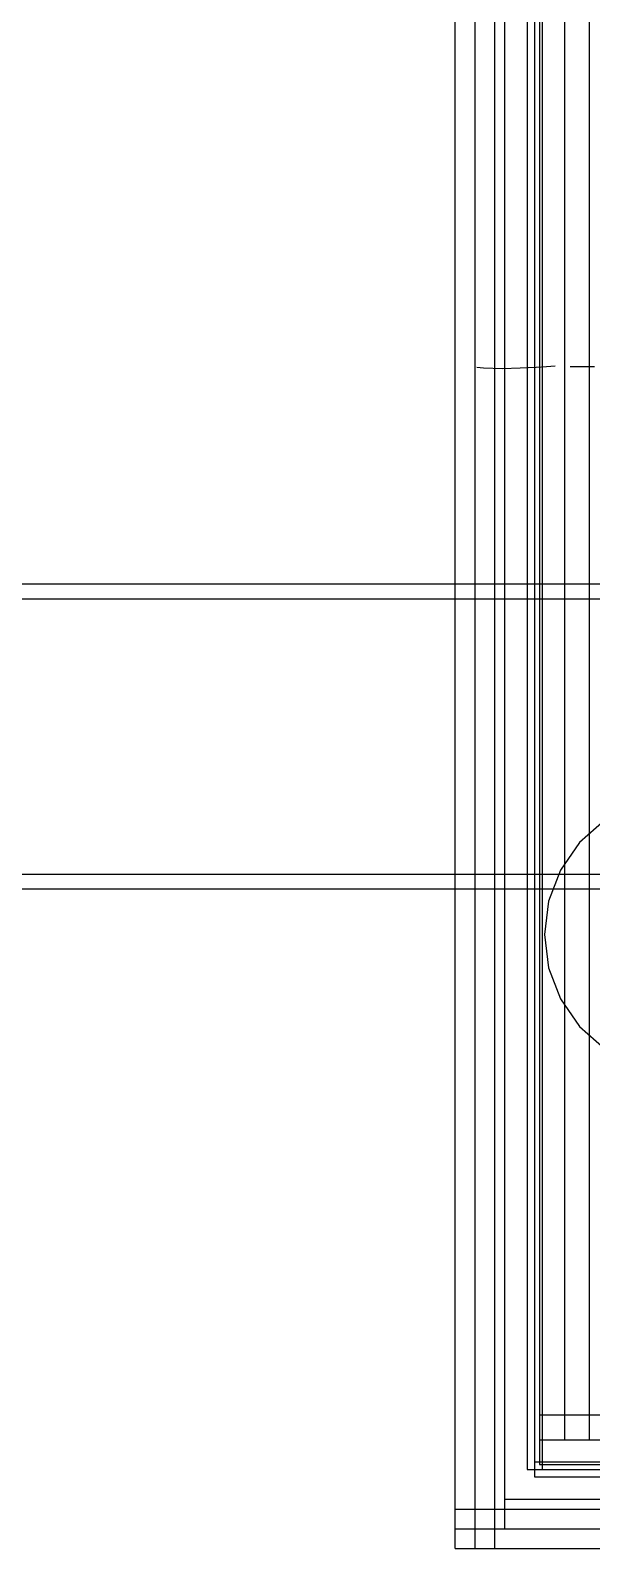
# Model space of a CAD drawing. Header units: millimetres. Extents: x -1355 to 669, y -1138 to 733.
# Drawn here: x 205.1 to 261.8, y -513.2 to -359.9 of the extents above; entities that cross this region are included whole.
import ezdxf

# ---------------------------------------------------------------- set-up
doc = ezdxf.new("R2010")
doc.units = ezdxf.units.MM
doc.layers.add('HIDDEN', color=8, linetype='Continuous')

msp = doc.modelspace()

# ---------------------------------------------------------------- linework, layer by layer
at = {"layer": 'HIDDEN'}
for points in [[(248, -511.2), (248, -271.2)], [(248, -511.2), (248, -271.2)], [(250, -511.2), (250, -271.2)], [(250, -511.2), (250, -271.2)], [(250, -511.2), (250, -271.2)], [(250, -511.2), (250, -271.2)], [(250, -511.2), (250, -271.2)], [(250, -511.2), (250, -271.2)], [(252, -511.2), (252, -271.2)], [(252, -511.2), (252, -271.2)], [(253, -511.2), (253, -271.2)], [(253, -511.2), (253, -271.2)], [(255.25, -277.2), (255.25, -505.2)], [(255.25, -277.2), (255.25, -505.2)], [(256, -277.2), (256, -505.2)], [(256, -277.2), (256, -505.2)], [(256.75, -277.2), (256.75, -505.2)], [(256.75, -277.2), (256.75, -505.2)], [(256.5, -280.2), (256.5, -502.2)], [(256.5, -280.2), (256.5, -502.2)], [(259, -280.2), (259, -502.2)], [(259, -280.2), (259, -502.2)], [(261.5, -280.2), (261.5, -502.2)], [(261.5, -280.2), (261.5, -502.2)], [(257.2, -393.88), (256.16, -393.95)], [(258.06, -393.82), (257.2, -393.88)], [(259.89, -393.9), (259.57, -393.9)], [(260.59, -393.9), (259.89, -393.9)], [(261.21, -393.9), (260.59, -393.9)], [(262.03, -393.9), (261.21, -393.9)], [(250.85, -394.02), (250.18, -393.97)], [(252.77, -394.08), (250.85, -394.02)], [(254.54, -394.04), (252.77, -394.08)], [(256.16, -393.95), (254.54, -394.04)], [(64.6, -415.8), (395, -415.8)], [(64.6, -415.8), (395, -415.8)], [(64.6, -417.3), (395, -417.3)], [(64.6, -417.3), (395, -417.3)], [(263.05, -439.68), (260.52, -441.91)], [(263.05, -439.68), (260.52, -441.91)], [(260.52, -441.91), (258.6, -444.69)], [(260.52, -441.91), (258.6, -444.69)], [(64.6, -445.1), (395, -445.1)], [(64.6, -445.1), (395, -445.1)], [(258.6, -444.69), (257.41, -447.85)], [(258.6, -444.69), (257.41, -447.85)], [(64.6, -446.6), (395, -446.6)], [(64.6, -446.6), (395, -446.6)], [(257.41, -447.85), (257, -451.2)], [(257.41, -447.85), (257, -451.2)], [(257, -451.2), (257.41, -454.55)], [(257, -451.2), (257.41, -454.55)], [(257.41, -454.55), (258.6, -457.7)], [(257.41, -454.55), (258.6, -457.7)], [(258.6, -457.7), (260.52, -460.48)], [(258.6, -457.7), (260.52, -460.48)], [(260.52, -460.48), (263.05, -462.72)], [(260.52, -460.48), (263.05, -462.72)], [(256.5, -499.7), (353.5, -499.7)], [(256.5, -499.7), (353.5, -499.7)], [(256.5, -499.7), (256.5, -504.7)], [(256.5, -499.7), (256.5, -504.7)], [(256.5, -502.2), (261.5, -502.2)], [(256.5, -502.2), (261.5, -502.2)], [(259, -502.2), (351, -502.2)], [(259, -502.2), (351, -502.2)], [(255.25, -505.2), (256.75, -505.2)], [(255.25, -505.2), (256.75, -505.2)], [(256, -504.45), (354, -504.45)], [(256, -504.45), (354, -504.45)], [(256, -504.45), (256, -505.95)], [(256, -504.45), (256, -505.95)], [(256, -505.2), (354, -505.2)], [(256, -505.2), (354, -505.2)], [(256.5, -504.7), (353.5, -504.7)], [(256.5, -504.7), (353.5, -504.7)], [(256, -505.95), (354, -505.95)], [(256, -505.95), (354, -505.95)], [(253, -511.2), (253, -508.2)], [(253, -511.2), (253, -508.2)], [(253, -508.2), (357, -508.2)], [(253, -508.2), (357, -508.2)], [(248, -513.2), (248, -509.2)], [(248, -513.2), (248, -509.2)], [(248, -509.2), (252, -509.2)], [(248, -509.2), (252, -509.2)], [(250, -513.2), (250, -509.2)], [(250, -513.2), (250, -509.2)], [(250, -509.2), (360, -509.2)], [(250, -509.2), (360, -509.2)], [(252, -513.2), (252, -509.2)], [(252, -513.2), (252, -509.2)], [(248, -511.2), (252, -511.2)], [(248, -511.2), (252, -511.2)], [(250, -511.2), (360, -511.2)], [(250, -511.2), (360, -511.2)], [(250, -511.2), (360, -511.2)], [(250, -511.2), (360, -511.2)], [(250, -511.2), (253, -511.2)], [(250, -511.2), (253, -511.2)], [(253, -511.2), (357, -511.2)], [(253, -511.2), (357, -511.2)], [(248, -513.2), (252, -513.2)], [(248, -513.2), (252, -513.2)], [(250, -513.2), (360, -513.2)], [(250, -513.2), (360, -513.2)]]:
    msp.add_lwpolyline(points, dxfattribs=at)

doc.saveas('drawing.dxf')
